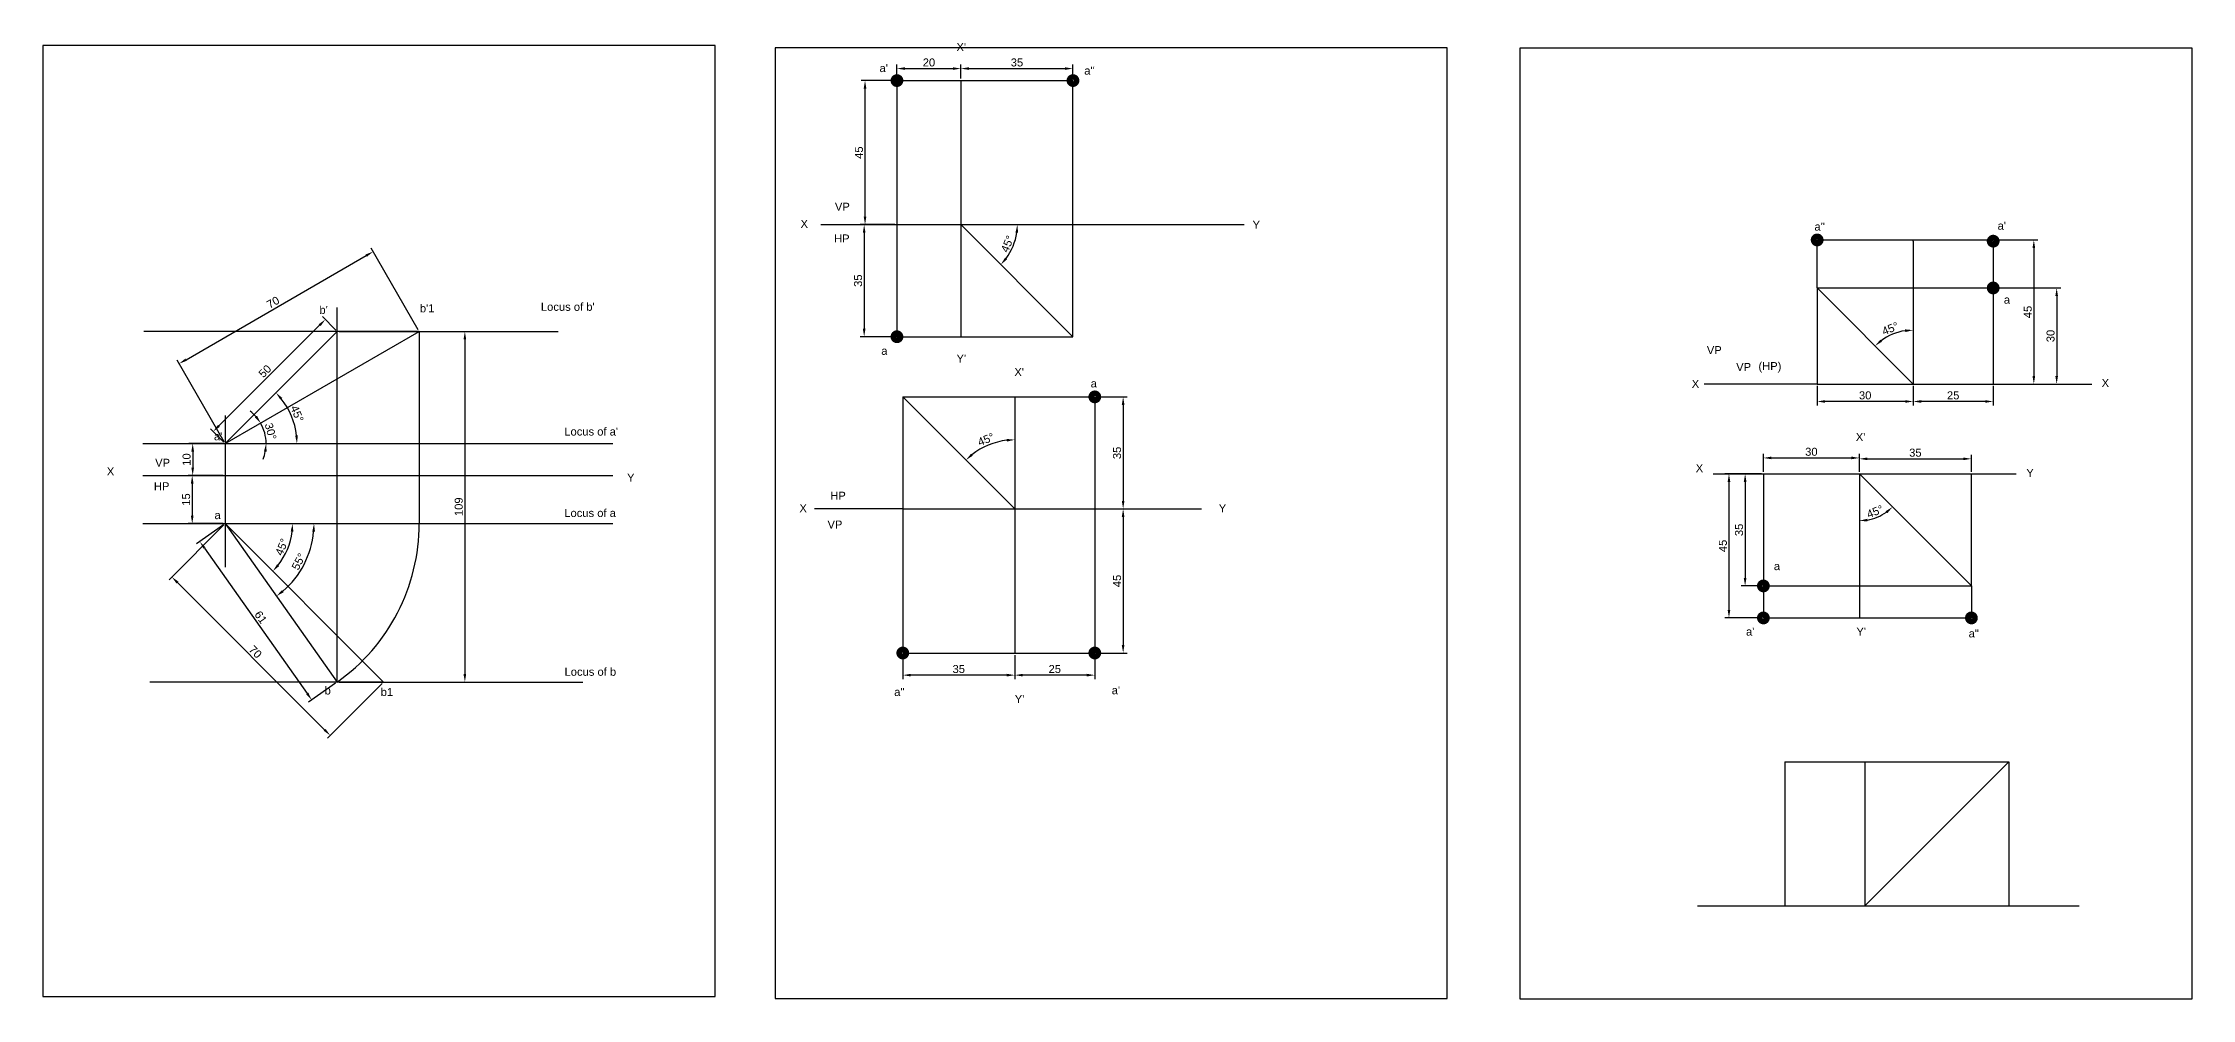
# Model space of a CAD drawing. Header units: millimetres. Extents: x 0 to 2671, y -1 to 896.
# Drawn here: x 0 to 672, y -1 to 298 of the extents above; entities that cross this region are included whole.
import ezdxf

# ---------------------------------------------------------------- set-up
doc = ezdxf.new("R2010")
doc.units = ezdxf.units.MM
doc.styles.get("Standard").update_dxf_attribs({"font": 'arial.ttf'})
doc.dimstyles.new('ISO-25', dxfattribs={"dimtxt": 2.5, "dimasz": 2.5, "dimexe": 1.25, "dimexo": 0.625, "dimtad": 1, "dimdec": 0, "dimtxsty": 'Standard', "dimcen": 2.5, "dimadec": 0, "dimazin": 0, "dimtfac": 1, "dimtdec": 0, "dimtmove": 0, "dimatfit": 3, "dimfxl": 1, "dimarcsym": 0})

# ---------------------------------------------------------------- blocks, each defined once
blk = doc.blocks.new('*D17')
at = {"color": 0, "lineweight": -2, "transparency": 16777216}
for p, q in [((56.31, 172.72), (45.53, 172.72)), ((46.78, 170.22), (46.78, 165.22)), ((56.31, 162.72), (45.53, 162.72))]:
    blk.add_line(p, q, dxfattribs=at)
at = {"color": 0, "transparency": 16777216}
for points in [[(46.37, 170.22), (47.2, 170.22), (46.78, 172.72)], [(46.37, 165.22), (47.2, 165.22), (46.78, 162.72)]]:
    blk.add_solid(points, dxfattribs=at)
at = {"layer": 'Defpoints', "color": 0, "transparency": 16777216}
for p in [(56.94, 172.72), (46.78, 162.72), (56.94, 162.72)]:
    blk.add_point(p, dxfattribs=at)
at = {"color": 0, "transparency": 16777216, "insert": (44.88, 167.72), "char_height": 2.5, "attachment_point": 5, "rotation": 90}
blk.add_mtext('10', dxfattribs=at)
blk = doc.blocks.new('*D18')
at = {"color": 0, "lineweight": -2, "transparency": 16777216}
for p, q in [((56.31, 162.72), (45.38, 162.72)), ((46.63, 160.22), (46.63, 150.22)), ((56.31, 147.72), (45.38, 147.72))]:
    blk.add_line(p, q, dxfattribs=at)
at = {"color": 0, "transparency": 16777216}
for points in [[(46.21, 160.22), (47.05, 160.22), (46.63, 162.72)], [(46.21, 150.22), (47.05, 150.22), (46.63, 147.72)]]:
    blk.add_solid(points, dxfattribs=at)
at = {"layer": 'Defpoints', "color": 0, "transparency": 16777216}
for p in [(56.94, 162.72), (46.63, 147.72), (56.94, 147.72)]:
    blk.add_point(p, dxfattribs=at)
at = {"color": 0, "transparency": 16777216, "insert": (44.73, 155.22), "char_height": 2.5, "attachment_point": 5, "rotation": 90}
blk.add_mtext('15', dxfattribs=at)
blk = doc.blocks.new('*D19')
at = {"color": 0, "lineweight": -2, "transparency": 16777216}
for p, q in [((92.59, 207.72), (133.08, 207.72)), ((131.83, 205.22), (131.83, 100.72)), ((92.59, 98.22), (133.08, 98.22))]:
    blk.add_line(p, q, dxfattribs=at)
at = {"color": 0, "transparency": 16777216}
for points in [[(131.41, 205.22), (132.24, 205.22), (131.83, 207.72)], [(131.41, 100.72), (132.24, 100.72), (131.83, 98.22)]]:
    blk.add_solid(points, dxfattribs=at)
at = {"layer": 'Defpoints', "color": 0, "transparency": 16777216}
for p in [(91.96, 207.72), (91.96, 98.22), (131.83, 98.22)]:
    blk.add_point(p, dxfattribs=at)
at = {"color": 0, "transparency": 16777216, "insert": (129.92, 152.97), "char_height": 2.5, "attachment_point": 5, "rotation": 90}
blk.add_mtext('109', dxfattribs=at)
blk = doc.blocks.new('*D25')
at = {"color": 0, "lineweight": -2, "transparency": 16777216}
for start, end in [(41.2237, 52.44741), (0, 30), (337.55259, 348.7763)]:
    blk.add_arc((56.94, 172.72), 12.78, start, end, dxfattribs=at)
at = {"color": 0, "transparency": 16777216}
for points in [[(66.89, 181.39), (66.21, 180.9), (68.01, 179.11)], [(69.06, 170.27), (69.89, 170.19), (69.72, 172.72)]]:
    blk.add_solid(points, dxfattribs=at)
at = {"layer": 'Defpoints', "color": 0, "transparency": 16777216}
for p in [(117.56, 207.72), (69.52, 174.94), (31.18, 172.72), (56.94, 172.72), (178.09, 172.72)]:
    blk.add_point(p, dxfattribs=at)
at = {"color": 0, "transparency": 16777216, "insert": (71.12, 176.52), "char_height": 2.5, "attachment_point": 5, "rotation": 285}
blk.add_mtext('30°', dxfattribs=at)
blk = doc.blocks.new('*D26')
at = {"color": 0, "lineweight": -2, "transparency": 16777216}
blk.add_arc((56.94, 147.72), 21.04, 321.81226, 353.18774, dxfattribs=at)
at = {"color": 0, "transparency": 16777216}
for points in [[(77.41, 145.25), (78.24, 145.2), (77.97, 147.72)], [(73.78, 134.44), (73.16, 134.99), (71.81, 132.84)]]:
    blk.add_solid(points, dxfattribs=at)
at = {"layer": 'Defpoints', "color": 0, "transparency": 16777216}
for p in [(31.18, 147.72), (56.94, 147.72), (178.09, 147.72), (75.16, 137.2), (106.43, 98.22)]:
    blk.add_point(p, dxfattribs=at)
at = {"color": 0, "transparency": 16777216, "insert": (74.62, 140.4), "char_height": 2.5, "attachment_point": 5, "rotation": 67.5}
blk.add_mtext('45°', dxfattribs=at)
blk = doc.blocks.new('*D27')
at = {"color": 0, "lineweight": -2, "transparency": 16777216}
for p, q in [((44.7, 198.91), (100.99, 231.41)), ((117.24, 208.26), (102.53, 233.74)), ((56.62, 173.26), (41.91, 198.74))]:
    blk.add_line(p, q, dxfattribs=at)
at = {"color": 0, "transparency": 16777216}
for points in [[(100.79, 231.77), (101.2, 231.05), (103.16, 232.66)], [(44.49, 199.27), (44.91, 198.55), (42.54, 197.66)]]:
    blk.add_solid(points, dxfattribs=at)
at = {"layer": 'Defpoints', "color": 0, "transparency": 16777216}
for p in [(103.16, 232.66), (117.56, 207.72), (56.94, 172.72)]:
    blk.add_point(p, dxfattribs=at)
at = {"color": 0, "transparency": 16777216, "insert": (71.9, 216.81), "char_height": 2.5, "attachment_point": 5, "rotation": 30}
blk.add_mtext('70', dxfattribs=at)
blk = doc.blocks.new('*D20')
at = {"color": 0, "lineweight": -2, "transparency": 16777216}
blk.add_arc((56.94, 172.72), 22.42, 6.39128, 38.5855, dxfattribs=at)
at = {"color": 0, "transparency": 16777216}
for points in [[(74.15, 186.43), (74.77, 186.98), (72.8, 188.57)], [(79.64, 175.24), (78.8, 175.19), (79.36, 172.72)]]:
    blk.add_solid(points, dxfattribs=at)
at = {"layer": 'Defpoints', "color": 0, "transparency": 16777216}
for p in [(91.96, 207.72), (78.6, 178.52), (31.18, 172.72), (56.94, 172.72), (178.09, 172.72)]:
    blk.add_point(p, dxfattribs=at)
at = {"color": 0, "transparency": 16777216, "insert": (79.41, 182.02), "char_height": 2.5, "attachment_point": 5, "rotation": 292.48839}
blk.add_mtext('45°', dxfattribs=at)
blk = doc.blocks.new('*D21')
at = {"color": 0, "lineweight": -2, "transparency": 16777216}
blk.add_arc((56.94, 147.72), 27.75, 310.42815, 354.83624, dxfattribs=at)
at = {"color": 0, "transparency": 16777216}
for points in [[(84.16, 145.24), (84.99, 145.2), (84.68, 147.72)], [(75.19, 126.27), (74.67, 126.93), (72.96, 125.06)]]:
    blk.add_solid(points, dxfattribs=at)
at = {"layer": 'Defpoints', "color": 0, "transparency": 16777216}
for p in [(31.18, 147.72), (56.94, 147.72), (178.09, 147.72), (79.24, 131.22), (91.94, 98.22)]:
    blk.add_point(p, dxfattribs=at)
at = {"color": 0, "transparency": 16777216, "insert": (79.89, 135.84), "char_height": 2.5, "attachment_point": 5, "rotation": 62.63219}
blk.add_mtext('55°', dxfattribs=at)
blk = doc.blocks.new('*D22')
at = {"color": 0, "lineweight": -2, "transparency": 16777216}
for p, q in [((56.43, 147.36), (47.98, 141.39)), ((50.45, 140.07), (82.56, 94.65)), ((91.43, 97.86), (82.98, 91.89))]:
    blk.add_line(p, q, dxfattribs=at)
at = {"color": 0, "transparency": 16777216}
for points in [[(50.79, 140.31), (50.11, 139.83), (49, 142.11)], [(82.9, 94.9), (82.22, 94.41), (84, 92.61)]]:
    blk.add_solid(points, dxfattribs=at)
at = {"layer": 'Defpoints', "color": 0, "transparency": 16777216}
for p in [(56.94, 147.72), (91.94, 98.22), (84, 92.61)]:
    blk.add_point(p, dxfattribs=at)
at = {"color": 0, "transparency": 16777216, "insert": (68.05, 118.46), "char_height": 2.5, "attachment_point": 5, "rotation": 305.26439}
blk.add_mtext('61', dxfattribs=at)
blk = doc.blocks.new('*D23')
at = {"color": 0, "lineweight": -2, "transparency": 16777216}
for p, q in [((54.96, 178.23), (86.45, 209.7)), ((91.52, 208.16), (87.34, 212.35)), ((56.49, 173.16), (52.31, 177.35))]:
    blk.add_line(p, q, dxfattribs=at)
at = {"color": 0, "transparency": 16777216}
for points in [[(86.16, 209.99), (86.75, 209.4), (88.22, 211.46)], [(54.67, 178.53), (55.26, 177.94), (53.19, 176.46)]]:
    blk.add_solid(points, dxfattribs=at)
at = {"layer": 'Defpoints', "color": 0, "transparency": 16777216}
for p in [(88.22, 211.46), (91.96, 207.72), (56.94, 172.72)]:
    blk.add_point(p, dxfattribs=at)
at = {"color": 0, "transparency": 16777216, "insert": (69.36, 195.31), "char_height": 2.5, "attachment_point": 5, "rotation": 44.97679}
blk.add_mtext('50', dxfattribs=at)
blk = doc.blocks.new('*D24')
at = {"color": 0, "lineweight": -2, "transparency": 16777216}
for p, q in [((56.49, 147.28), (39.38, 130.16)), ((42.03, 129.28), (87.99, 83.32)), ((105.99, 97.78), (88.88, 80.67))]:
    blk.add_line(p, q, dxfattribs=at)
at = {"color": 0, "transparency": 16777216}
for points in [[(42.33, 129.58), (41.74, 128.99), (40.26, 131.05)], [(88.29, 83.61), (87.7, 83.02), (89.76, 81.55)]]:
    blk.add_solid(points, dxfattribs=at)
at = {"layer": 'Defpoints', "color": 0, "transparency": 16777216}
for p in [(56.94, 147.72), (106.43, 98.22), (89.76, 81.55)]:
    blk.add_point(p, dxfattribs=at)
at = {"color": 0, "transparency": 16777216, "insert": (66.36, 107.64), "char_height": 2.5, "attachment_point": 5, "rotation": 315}
blk.add_mtext('70', dxfattribs=at)
blk = doc.blocks.new('*D28')
at = {"color": 0, "lineweight": -2, "transparency": 16777216}
for p, q in [((266.22, 286.08), (255.62, 286.08)), ((256.87, 243.58), (256.87, 283.58)), ((266.22, 241.08), (255.62, 241.08))]:
    blk.add_line(p, q, dxfattribs=at)
at = {"color": 0, "transparency": 16777216}
for points in [[(256.45, 283.58), (257.28, 283.58), (256.87, 286.08)], [(256.45, 243.58), (257.28, 243.58), (256.87, 241.08)]]:
    blk.add_solid(points, dxfattribs=at)
at = {"layer": 'Defpoints', "color": 0, "transparency": 16777216}
for p in [(256.87, 286.08), (266.84, 286.08), (266.84, 241.08)]:
    blk.add_point(p, dxfattribs=at)
at = {"color": 0, "transparency": 16777216, "insert": (254.97, 263.58), "char_height": 2.5, "attachment_point": 5, "rotation": 90}
blk.add_mtext('45', dxfattribs=at)
blk = doc.blocks.new('*D29')
at = {"color": 0, "lineweight": -2, "transparency": 16777216}
for p, q in [((266.22, 241.08), (255.35, 241.08)), ((256.6, 238.58), (256.6, 208.58)), ((266.22, 206.08), (255.35, 206.08))]:
    blk.add_line(p, q, dxfattribs=at)
at = {"color": 0, "transparency": 16777216}
for points in [[(256.18, 238.58), (257.02, 238.58), (256.6, 241.08)], [(256.18, 208.58), (257.02, 208.58), (256.6, 206.08)]]:
    blk.add_solid(points, dxfattribs=at)
at = {"layer": 'Defpoints', "color": 0, "transparency": 16777216}
for p in [(266.84, 241.08), (256.6, 206.08), (266.84, 206.08)]:
    blk.add_point(p, dxfattribs=at)
at = {"color": 0, "transparency": 16777216, "insert": (254.7, 223.58), "char_height": 2.5, "attachment_point": 5, "rotation": 90}
blk.add_mtext('35', dxfattribs=at)
blk = doc.blocks.new('*D30')
at = {"color": 0, "lineweight": -2, "transparency": 16777216}
for p, q in [((266.84, 286.71), (266.84, 291.08)), ((269.34, 289.83), (284.34, 289.83)), ((286.84, 286.71), (286.84, 291.08))]:
    blk.add_line(p, q, dxfattribs=at)
at = {"color": 0, "transparency": 16777216}
for points in [[(269.34, 290.25), (269.34, 289.42), (266.84, 289.83)], [(284.34, 290.25), (284.34, 289.42), (286.84, 289.83)]]:
    blk.add_solid(points, dxfattribs=at)
at = {"layer": 'Defpoints', "color": 0, "transparency": 16777216}
for p in [(286.84, 289.83), (266.84, 286.08), (286.84, 286.08)]:
    blk.add_point(p, dxfattribs=at)
at = {"color": 0, "transparency": 16777216, "insert": (276.84, 291.73), "char_height": 2.5, "attachment_point": 5}
blk.add_mtext('20', dxfattribs=at)
blk = doc.blocks.new('*D31')
at = {"color": 0, "lineweight": -2, "transparency": 16777216}
for p, q in [((286.84, 286.71), (286.84, 291.08)), ((289.34, 289.83), (319.34, 289.83)), ((321.84, 286.71), (321.84, 291.08))]:
    blk.add_line(p, q, dxfattribs=at)
at = {"color": 0, "transparency": 16777216}
for points in [[(289.34, 290.25), (289.34, 289.42), (286.84, 289.83)], [(319.34, 290.25), (319.34, 289.42), (321.84, 289.83)]]:
    blk.add_solid(points, dxfattribs=at)
at = {"layer": 'Defpoints', "color": 0, "transparency": 16777216}
for p in [(321.84, 289.83), (286.84, 286.08), (321.84, 286.08)]:
    blk.add_point(p, dxfattribs=at)
at = {"color": 0, "transparency": 16777216, "insert": (304.34, 291.73), "char_height": 2.5, "attachment_point": 5}
blk.add_mtext('35', dxfattribs=at)
blk = doc.blocks.new('*D32')
at = {"color": 0, "lineweight": -2, "transparency": 16777216}
blk.add_arc((286.84, 241.08), 17.62, 323.13549, 351.86451, dxfattribs=at)
at = {"color": 0, "transparency": 16777216}
for points in [[(303.87, 238.62), (304.7, 238.56), (304.46, 241.08)], [(301.25, 230.24), (300.62, 230.78), (299.3, 228.62)]]:
    blk.add_solid(points, dxfattribs=at)
at = {"layer": 'Defpoints', "color": 0, "transparency": 16777216}
for p in [(243.01, 241.08), (286.84, 241.08), (375.36, 241.08), (302.1, 232.27), (321.84, 206.08)]:
    blk.add_point(p, dxfattribs=at)
at = {"color": 0, "transparency": 16777216, "insert": (301.37, 235.06), "char_height": 2.5, "attachment_point": 5, "rotation": 67.5}
blk.add_mtext('45°', dxfattribs=at)
blk = doc.blocks.new('*D33')
at = {"color": 0, "lineweight": -2, "transparency": 16777216}
blk.add_arc((303.66, 152.29), 21.6, 96.63475, 128.36525, dxfattribs=at)
at = {"color": 0, "transparency": 16777216}
for points in [[(290.53, 168.91), (289.98, 169.53), (288.39, 167.56)], [(301.14, 174.16), (301.19, 173.33), (303.66, 173.89)]]:
    blk.add_solid(points, dxfattribs=at)
at = {"layer": 'Defpoints', "color": 0, "transparency": 16777216}
for p in [(268.66, 187.29), (303.66, 187.29), (298.07, 173.15), (303.66, 152.29), (303.66, 107.29)]:
    blk.add_point(p, dxfattribs=at)
at = {"color": 0, "transparency": 16777216, "insert": (294.67, 173.99), "char_height": 2.5, "attachment_point": 5, "rotation": 22.5}
blk.add_mtext('45°', dxfattribs=at)
blk = doc.blocks.new('*D34')
at = {"color": 0, "lineweight": -2, "transparency": 16777216}
for p, q in [((329.29, 187.29), (338.77, 187.29)), ((337.52, 184.79), (337.52, 154.79)), ((329.29, 152.29), (338.77, 152.29))]:
    blk.add_line(p, q, dxfattribs=at)
at = {"color": 0, "transparency": 16777216}
for points in [[(337.1, 184.79), (337.93, 184.79), (337.52, 187.29)], [(337.1, 154.79), (337.93, 154.79), (337.52, 152.29)]]:
    blk.add_solid(points, dxfattribs=at)
at = {"layer": 'Defpoints', "color": 0, "transparency": 16777216}
for p in [(328.66, 187.29), (328.66, 152.29), (337.52, 152.29)]:
    blk.add_point(p, dxfattribs=at)
at = {"color": 0, "transparency": 16777216, "insert": (335.61, 169.79), "char_height": 2.5, "attachment_point": 5, "rotation": 90}
blk.add_mtext('35', dxfattribs=at)
blk = doc.blocks.new('*D35')
at = {"color": 0, "lineweight": -2, "transparency": 16777216}
for p, q in [((329.29, 152.29), (338.77, 152.29)), ((337.52, 149.79), (337.52, 109.79)), ((329.29, 107.29), (338.77, 107.29))]:
    blk.add_line(p, q, dxfattribs=at)
at = {"color": 0, "transparency": 16777216}
for points in [[(337.1, 149.79), (337.93, 149.79), (337.52, 152.29)], [(337.1, 109.79), (337.93, 109.79), (337.52, 107.29)]]:
    blk.add_solid(points, dxfattribs=at)
at = {"layer": 'Defpoints', "color": 0, "transparency": 16777216}
for p in [(328.66, 152.29), (328.66, 107.29), (337.52, 107.29)]:
    blk.add_point(p, dxfattribs=at)
at = {"color": 0, "transparency": 16777216, "insert": (335.62, 129.79), "char_height": 2.5, "attachment_point": 5, "rotation": 90}
blk.add_mtext('45', dxfattribs=at)
blk = doc.blocks.new('*D36')
at = {"color": 0, "lineweight": -2, "transparency": 16777216}
for p, q in [((303.66, 106.66), (303.66, 99.12)), ((328.66, 106.66), (328.66, 99.12)), ((326.16, 100.37), (306.16, 100.37))]:
    blk.add_line(p, q, dxfattribs=at)
at = {"color": 0, "transparency": 16777216}
for points in [[(306.16, 100.79), (306.16, 99.96), (303.66, 100.37)], [(326.16, 100.79), (326.16, 99.96), (328.66, 100.37)]]:
    blk.add_solid(points, dxfattribs=at)
at = {"layer": 'Defpoints', "color": 0, "transparency": 16777216}
for p in [(303.66, 107.29), (328.66, 107.29), (303.66, 100.37)]:
    blk.add_point(p, dxfattribs=at)
at = {"color": 0, "transparency": 16777216, "insert": (316.16, 102.28), "char_height": 2.5, "attachment_point": 5}
blk.add_mtext('25', dxfattribs=at)
blk = doc.blocks.new('*D37')
at = {"color": 0, "lineweight": -2, "transparency": 16777216}
for p, q in [((268.66, 106.66), (268.66, 99.12)), ((303.66, 106.66), (303.66, 99.12)), ((301.16, 100.37), (271.16, 100.37))]:
    blk.add_line(p, q, dxfattribs=at)
at = {"color": 0, "transparency": 16777216}
for points in [[(271.16, 100.79), (271.16, 99.96), (268.66, 100.37)], [(301.16, 100.79), (301.16, 99.96), (303.66, 100.37)]]:
    blk.add_solid(points, dxfattribs=at)
at = {"layer": 'Defpoints', "color": 0, "transparency": 16777216}
for p in [(268.66, 107.29), (303.66, 107.29), (268.66, 100.37)]:
    blk.add_point(p, dxfattribs=at)
at = {"color": 0, "transparency": 16777216, "insert": (286.16, 102.28), "char_height": 2.5, "attachment_point": 5}
blk.add_mtext('35', dxfattribs=at)
blk = doc.blocks.new('*D38')
at = {"color": 0, "lineweight": -2, "transparency": 16777216}
for p, q in [((610.01, 236.31), (623.34, 236.31)), ((622.09, 233.81), (622.09, 193.81)), ((610.01, 191.31), (623.34, 191.31))]:
    blk.add_line(p, q, dxfattribs=at)
at = {"color": 0, "transparency": 16777216}
for points in [[(621.67, 233.81), (622.5, 233.81), (622.09, 236.31)], [(621.67, 193.81), (622.5, 193.81), (622.09, 191.31)]]:
    blk.add_solid(points, dxfattribs=at)
at = {"layer": 'Defpoints', "color": 0, "transparency": 16777216}
for p in [(609.38, 236.31), (609.38, 191.31), (622.09, 191.31)]:
    blk.add_point(p, dxfattribs=at)
at = {"color": 0, "transparency": 16777216, "insert": (620.19, 213.81), "char_height": 2.5, "attachment_point": 5, "rotation": 90}
blk.add_mtext('45', dxfattribs=at)
blk = doc.blocks.new('*D39')
at = {"color": 0, "lineweight": -2, "transparency": 16777216}
for p, q in [((610.01, 221.31), (630.47, 221.31)), ((629.22, 218.81), (629.22, 193.81)), ((610.01, 191.31), (630.47, 191.31))]:
    blk.add_line(p, q, dxfattribs=at)
at = {"color": 0, "transparency": 16777216}
for points in [[(628.81, 218.81), (629.64, 218.81), (629.22, 221.31)], [(628.81, 193.81), (629.64, 193.81), (629.22, 191.31)]]:
    blk.add_solid(points, dxfattribs=at)
at = {"layer": 'Defpoints', "color": 0, "transparency": 16777216}
for p in [(609.38, 221.31), (609.38, 191.31), (629.22, 191.31)]:
    blk.add_point(p, dxfattribs=at)
at = {"color": 0, "transparency": 16777216, "insert": (627.32, 206.31), "char_height": 2.5, "attachment_point": 5, "rotation": 90}
blk.add_mtext('30', dxfattribs=at)
blk = doc.blocks.new('*D40')
at = {"color": 0, "lineweight": -2, "transparency": 16777216}
for p, q in [((584.38, 190.69), (584.38, 184.6)), ((609.38, 190.69), (609.38, 184.6)), ((606.88, 185.85), (586.88, 185.85))]:
    blk.add_line(p, q, dxfattribs=at)
at = {"color": 0, "transparency": 16777216}
for points in [[(586.88, 186.27), (586.88, 185.43), (584.38, 185.85)], [(606.88, 186.27), (606.88, 185.43), (609.38, 185.85)]]:
    blk.add_solid(points, dxfattribs=at)
at = {"layer": 'Defpoints', "color": 0, "transparency": 16777216}
for p in [(584.38, 191.31), (609.38, 191.31), (584.38, 185.85)]:
    blk.add_point(p, dxfattribs=at)
at = {"color": 0, "transparency": 16777216, "insert": (596.88, 187.75), "char_height": 2.5, "attachment_point": 5}
blk.add_mtext('25', dxfattribs=at)
blk = doc.blocks.new('*D41')
at = {"color": 0, "lineweight": -2, "transparency": 16777216}
for p, q in [((554.38, 190.69), (554.38, 184.6)), ((584.38, 190.69), (584.38, 184.6)), ((581.88, 185.85), (556.88, 185.85))]:
    blk.add_line(p, q, dxfattribs=at)
at = {"color": 0, "transparency": 16777216}
for points in [[(556.88, 186.27), (556.88, 185.43), (554.38, 185.85)], [(581.88, 186.27), (581.88, 185.43), (584.38, 185.85)]]:
    blk.add_solid(points, dxfattribs=at)
at = {"layer": 'Defpoints', "color": 0, "transparency": 16777216}
for p in [(554.38, 191.31), (584.38, 191.31), (554.38, 185.85)]:
    blk.add_point(p, dxfattribs=at)
at = {"color": 0, "transparency": 16777216, "insert": (569.38, 187.75), "char_height": 2.5, "attachment_point": 5}
blk.add_mtext('30', dxfattribs=at)
blk = doc.blocks.new('*D42')
at = {"color": 0, "lineweight": -2, "transparency": 16777216}
blk.add_arc((584.38, 191.31), 16.83, 98.5182, 126.4818, dxfattribs=at)
at = {"color": 0, "transparency": 16777216}
for points in [[(581.86, 208.37), (581.92, 207.54), (584.38, 208.14)], [(574.65, 204.53), (574.11, 205.16), (572.48, 203.21)]]:
    blk.add_solid(points, dxfattribs=at)
at = {"layer": 'Defpoints', "color": 0, "transparency": 16777216}
for p in [(584.38, 235.92), (554.38, 221.31), (580.03, 207.57), (584.38, 191.31), (584.38, 191.31)]:
    blk.add_point(p, dxfattribs=at)
at = {"color": 0, "transparency": 16777216, "insert": (577.22, 208.61), "char_height": 2.5, "attachment_point": 5, "rotation": 22.5}
blk.add_mtext('45°', dxfattribs=at)
blk = doc.blocks.new('*D43')
at = {"color": 0, "lineweight": -2, "transparency": 16777216}
for p, q in [((536.95, 163.24), (530.62, 163.24)), ((531.87, 160.74), (531.87, 130.74)), ((536.95, 128.24), (530.62, 128.24))]:
    blk.add_line(p, q, dxfattribs=at)
at = {"color": 0, "transparency": 16777216}
for points in [[(531.45, 160.74), (532.29, 160.74), (531.87, 163.24)], [(531.45, 130.74), (532.29, 130.74), (531.87, 128.24)]]:
    blk.add_solid(points, dxfattribs=at)
at = {"layer": 'Defpoints', "color": 0, "transparency": 16777216}
for p in [(537.57, 163.24), (531.87, 128.24), (537.57, 128.24)]:
    blk.add_point(p, dxfattribs=at)
at = {"color": 0, "transparency": 16777216, "insert": (529.97, 145.74), "char_height": 2.5, "attachment_point": 5, "rotation": 90}
blk.add_mtext('35', dxfattribs=at)
blk = doc.blocks.new('*D44')
at = {"color": 0, "lineweight": -2, "transparency": 16777216}
for p, q in [((536.95, 163.24), (525.57, 163.24)), ((526.82, 160.74), (526.82, 120.74)), ((536.95, 118.24), (525.57, 118.24))]:
    blk.add_line(p, q, dxfattribs=at)
at = {"color": 0, "transparency": 16777216}
for points in [[(526.41, 160.74), (527.24, 160.74), (526.82, 163.24)], [(526.41, 120.74), (527.24, 120.74), (526.82, 118.24)]]:
    blk.add_solid(points, dxfattribs=at)
at = {"layer": 'Defpoints', "color": 0, "transparency": 16777216}
for p in [(537.57, 163.24), (526.82, 118.24), (537.57, 118.24)]:
    blk.add_point(p, dxfattribs=at)
at = {"color": 0, "transparency": 16777216, "insert": (524.93, 140.74), "char_height": 2.5, "attachment_point": 5, "rotation": 90}
blk.add_mtext('45', dxfattribs=at)
blk = doc.blocks.new('*D45')
at = {"color": 0, "lineweight": -2, "transparency": 16777216}
for p, q in [((537.57, 163.86), (537.57, 169.47)), ((540.07, 168.22), (565.07, 168.22)), ((567.57, 163.86), (567.57, 169.47))]:
    blk.add_line(p, q, dxfattribs=at)
at = {"color": 0, "transparency": 16777216}
for points in [[(540.07, 168.64), (540.07, 167.81), (537.57, 168.22)], [(565.07, 168.64), (565.07, 167.81), (567.57, 168.22)]]:
    blk.add_solid(points, dxfattribs=at)
at = {"layer": 'Defpoints', "color": 0, "transparency": 16777216}
for p in [(567.57, 168.22), (537.57, 163.24), (567.57, 163.24)]:
    blk.add_point(p, dxfattribs=at)
at = {"color": 0, "transparency": 16777216, "insert": (552.57, 170.13), "char_height": 2.5, "attachment_point": 5}
blk.add_mtext('30', dxfattribs=at)
blk = doc.blocks.new('*D46')
at = {"color": 0, "lineweight": -2, "transparency": 16777216}
for p, q in [((567.57, 163.86), (567.57, 169.19)), ((570.07, 167.94), (600.07, 167.94)), ((602.57, 163.86), (602.57, 169.19))]:
    blk.add_line(p, q, dxfattribs=at)
at = {"color": 0, "transparency": 16777216}
for points in [[(570.07, 168.36), (570.07, 167.53), (567.57, 167.94)], [(600.07, 168.36), (600.07, 167.53), (602.57, 167.94)]]:
    blk.add_solid(points, dxfattribs=at)
at = {"layer": 'Defpoints', "color": 0, "transparency": 16777216}
for p in [(602.57, 167.94), (567.57, 163.24), (602.57, 163.24)]:
    blk.add_point(p, dxfattribs=at)
at = {"color": 0, "transparency": 16777216, "insert": (585.07, 169.85), "char_height": 2.5, "attachment_point": 5}
blk.add_mtext('35', dxfattribs=at)
blk = doc.blocks.new('*D47')
at = {"color": 0, "lineweight": -2, "transparency": 16777216}
blk.add_arc((567.57, 163.24), 14.65, 279.78885, 305.21115, dxfattribs=at)
at = {"color": 0, "transparency": 16777216}
for points in [[(570.1, 148.38), (570.03, 149.21), (567.57, 148.59)], [(575.75, 151.58), (576.29, 150.95), (577.93, 152.88)]]:
    blk.add_solid(points, dxfattribs=at)
at = {"layer": 'Defpoints', "color": 0, "transparency": 16777216}
for p in [(567.57, 163.24), (567.57, 163.24), (571.36, 149.08), (602.57, 128.24), (567.57, 118.24)]:
    blk.add_point(p, dxfattribs=at)
at = {"color": 0, "transparency": 16777216, "insert": (572.45, 151.45), "char_height": 2.5, "attachment_point": 5, "rotation": 22.5}
blk.add_mtext('45°', dxfattribs=at)

msp = doc.modelspace()

# ---------------------------------------------------------------- linework, layer by layer
for p, q in [((266.84, 287.91), (266.84, 206.08)), ((266.84, 286.08), (321.84, 286.08)), ((286.84, 286.08), (286.84, 206.08)), ((321.84, 206.08), (321.84, 286.08)), ((243.01, 241.08), (375.36, 241.08)), ((286.84, 241.08), (321.84, 206.08)), ((554.38, 236.31), (609.38, 236.31)), ((554.38, 221.31), (554.38, 236.31)), ((584.38, 235.92), (584.38, 236.31)), ((584.38, 235.92), (584.38, 191.31)), ((609.38, 235.92), (609.38, 236.31)), ((609.38, 235.92), (609.38, 191.31)), ((91.96, 98.22), (91.96, 215.23)), ((554.38, 221.31), (609.38, 221.31)), ((584.38, 191.31), (554.38, 221.31)), ((554.38, 221.31), (554.38, 191.31)), ((117.56, 207.72), (31.5, 207.72)), ((56.94, 172.72), (117.56, 207.72)), ((117.56, 207.72), (160.99, 207.72)), ((117.56, 207.72), (117.56, 147.72)), ((266.84, 206.08), (321.84, 206.08)), ((554.38, 191.31), (519.08, 191.31)), ((554.38, 191.31), (609.38, 191.31)), ((609.38, 191.31), (640.22, 191.31)), ((56.94, 181.43), (56.94, 134.08)), ((268.66, 187.29), (328.66, 187.29)), ((303.66, 152.29), (268.66, 187.29)), ((268.66, 187.29), (268.66, 107.29)), ((303.66, 187.29), (303.66, 107.29)), ((328.66, 187.29), (328.66, 107.29)), ((31.18, 172.72), (178.09, 172.72)), ((31.18, 162.72), (178.09, 162.72)), ((521.93, 163.24), (602.57, 163.24)), ((537.57, 163.24), (537.57, 118.24)), ((567.57, 163.24), (567.57, 118.24)), ((567.57, 163.24), (602.57, 128.24)), ((602.57, 128.24), (602.57, 163.24)), ((602.57, 163.24), (616.58, 163.24)), ((268.66, 152.29), (241.03, 152.29)), ((268.66, 152.29), (362.02, 152.29)), ((31.18, 147.72), (178.09, 147.72)), ((56.94, 147.72), (106.43, 98.22)), ((537.57, 128.24), (602.57, 128.24)), ((602.57, 128.24), (602.57, 118.24)), ((537.57, 118.24), (602.57, 118.24)), ((268.66, 107.29), (328.66, 107.29)), ((106.43, 98.22), (33.34, 98.22)), ((106.43, 98.22), (168.71, 98.22)), ((544.31, 73.33), (614.31, 73.33)), ((544.31, 73.33), (544.31, 28.33)), ((569.31, 73.33), (569.31, 28.33)), ((569.31, 28.33), (614.31, 73.33)), ((614.31, 73.33), (614.31, 28.33)), ((517.03, 28.33), (636.22, 28.33))]:
    msp.add_line(p, q)
at = {"lineweight": 30}
for p, q in [((56.94, 172.72), (91.96, 207.72)), ((56.94, 147.72), (91.94, 98.22))]:
    msp.add_line(p, q, dxfattribs=at)
for points in [[(0, 0), (210, 0), (210, 297), (0, 297)], [(228.75, -0.65), (438.75, -0.65), (438.75, 296.35), (228.75, 296.35)], [(461.51, -0.78), (671.51, -0.78), (671.51, 296.22), (461.51, 296.22)]]:
    msp.add_lwpolyline(points, close=True)
at = {"const_width": 1.75}
for points in [[(265.72, 286.08, 1), (267.97, 286.08, 1)], [(320.72, 286.08, 1), (322.97, 286.08, 1)], [(553.26, 236.31, 1), (555.51, 236.31, 1)], [(608.26, 235.92, 1), (610.51, 235.92, 1)], [(608.26, 221.31, 1), (610.51, 221.31, 1)], [(265.72, 206.08, 1), (267.97, 206.08, 1)], [(327.54, 187.29, 1), (329.79, 187.29, 1)], [(536.45, 128.24, 1), (538.7, 128.24, 1)], [(536.45, 118.24, 1), (538.7, 118.24, 1)], [(601.45, 118.24, 1), (603.7, 118.24, 1)], [(267.54, 107.29, 1), (269.79, 107.29, 1)], [(327.54, 107.29, 1), (329.79, 107.29, 1)]]:
    msp.add_lwpolyline(points, format="xyb", close=True, dxfattribs=at)
msp.add_arc((56.94, 147.72), 60.62, 305.26439, 0)

# ---------------------------------------------------------------- texts
at = {"char_height": 2.5, "attachment_point": 1}
for s, width, insert in [("X'", 10.9544, (285.44, 297.82)), ("a'", 10.9544, (261.41, 291.24)), ("a''", 10.9544, (325.37, 290.44)), ('X', 10.9544, (236.72, 242.57)), ('VP', 10.9544, (247.46, 247.94)), ('Y', 10.9544, (377.96, 242.3)), ("a'", 7.7794, (610.77, 242)), ('HP', 10.9544, (247.19, 238.01)), ("a''", 7.7794, (553.53, 241.72)), ("b'", 6.9661, (86.38, 215.69)), ("b'1", 6.9661, (117.77, 216.21)), ("Locus of b'", 30.8189, (155.59, 216.67)), ('a', 7.7794, (612.71, 218.91)), ('a', 10.9544, (261.94, 202.93)), ('VP', 7.7794, (519.91, 203.15)), ("Y'", 10.9544, (285.46, 200.52)), ("X'", 10.6905, (303.53, 196.31)), ('VP', 7.7794, (529.08, 197.88)), ('(HP)', 7.7794, (536.03, 198.15)), ('a', 10.6905, (327.37, 192.75)), ('X', 7.7794, (515.19, 192.6)), ('X', 7.7794, (643.27, 192.88)), ("a'", 6.9661, (53.43, 176.22)), ("Locus of a'", 30.8189, (162.9, 177.71)), ("X'", 5.8903, (566.45, 176.01)), ('VP', 6.9661, (35.05, 167.97)), ('X', 6.9661, (19.95, 165.27)), ('Y', 6.9661, (182.5, 163.33)), ('X', 5.8903, (516.44, 166.26)), ('Y', 5.8903, (619.74, 164.81)), ('HP', 6.9661, (34.66, 160.63)), ('HP', 10.6905, (246.01, 157.67)), ('a', 6.9661, (53.6, 151.61)), ('Locus of a', 30.8189, (162.9, 152.27)), ('X', 10.6905, (236.37, 153.76)), ('VP', 10.6905, (245.14, 148.67)), ('Y', 10.6905, (367.4, 153.76)), ('a', 5.8903, (540.85, 135.67)), ("a'", 5.8903, (532.15, 115.22)), ("Y'", 5.8903, (566.65, 115.22)), ('a"', 5.8903, (601.71, 114.66)), ('Locus of b', 30.8189, (162.98, 102.68)), ('b', 6.9661, (87.99, 96.83)), ('b1', 6.9661, (105.53, 96.35)), ("a''", 10.6905, (265.97, 96.37)), ("Y'", 10.6905, (303.66, 94.16)), ("a'", 10.6905, (333.95, 96.92))]:
    msp.add_mtext_dynamic_manual_height_columns(s, width=width, gutter_width=12.5, heights=[0], dxfattribs=dict(at, insert=insert))

# ---------------------------------------------------------------- dimensions: what is measured, and where the dimension line sits
for base, p1, p2, picture, middle in [((286.84, 289.83), (266.84, 286.08), (286.84, 286.08), '*D30', (276.84, 291.73)), ((554.38, 185.85), (584.38, 191.31), (554.38, 191.31), '*D41', (569.38, 187.75)), ((584.38, 185.85), (609.38, 191.31), (584.38, 191.31), '*D40', (596.88, 187.75)), ((567.57, 168.22), (537.57, 163.24), (567.57, 163.24), '*D45', (552.57, 170.13)), ((602.57, 167.94), (567.57, 163.24), (602.57, 163.24), '*D46', (585.07, 169.85)), ((268.66, 100.37), (303.66, 107.29), (268.66, 107.29), '*D37', (286.16, 102.28)), ((303.66, 100.37), (328.66, 107.29), (303.66, 107.29), '*D36', (316.16, 102.28))]:
    dim = msp.add_linear_dim(base=base, p1=p1, p2=p2, dimstyle='ISO-25')
    dim.commit()
    dim.dimension.update_dxf_attribs({"geometry": picture, "text_midpoint": middle})
for p1, p2, distance, picture, middle in [((286.84, 286.08), (321.84, 286.08), 3.75, '*D31', (304.34, 291.73)), ((56.94, 172.72), (117.56, 207.72), 28.8, '*D27', (71.9, 216.81)), ((56.94, 172.72), (91.96, 207.72), 5.29, '*D23', (69.36, 195.31)), ((56.94, 147.72), (106.43, 98.22), -23.58, '*D24', (66.36, 107.64)), ((56.94, 147.72), (91.94, 98.22), -9.72, '*D22', (68.05, 118.46))]:
    dim = msp.add_aligned_dim(p1=p1, p2=p2, distance=distance, dimstyle='ISO-25')
    dim.commit()
    dim.dimension.update_dxf_attribs({"geometry": picture, "text_midpoint": middle})
for base, p1, p2, picture, middle in [((256.87, 286.08), (266.84, 241.08), (266.84, 286.08), '*D28', (254.97, 263.58)), ((256.6, 206.08), (266.84, 241.08), (266.84, 206.08), '*D29', (254.7, 223.58)), ((622.09, 191.31), (609.38, 236.31), (609.38, 191.31), '*D38', (620.19, 213.81)), ((629.22, 191.31), (609.38, 221.31), (609.38, 191.31), '*D39', (627.32, 206.31)), ((131.8263, 98.2234), (91.9638, 207.7209), (91.9638, 98.2234), '*D19', (129.9249, 152.9721)), ((337.52, 152.29), (328.66, 187.29), (328.66, 152.29), '*D34', (335.61, 169.79)), ((46.78, 162.72), (56.94, 172.72), (56.94, 162.72), '*D17', (44.88, 167.72)), ((46.63, 147.72), (56.94, 162.72), (56.94, 147.72), '*D18', (44.73, 155.22)), ((526.82, 118.24), (537.57, 163.24), (537.57, 118.24), '*D44', (524.93, 140.74)), ((531.87, 128.24), (537.57, 163.24), (537.57, 128.24), '*D43', (529.97, 145.74)), ((337.52, 107.29), (328.66, 152.29), (328.66, 107.29), '*D35', (335.62, 129.79))]:
    dim = msp.add_linear_dim(base=base, p1=p1, p2=p2, angle=90, dimstyle='ISO-25')
    dim.commit()
    dim.dimension.update_dxf_attribs({"geometry": picture, "text_midpoint": middle})
for base, line1, line2, picture, middle in [((302.1, 232.27), ((286.84, 241.08), (321.84, 206.08)), ((243.01, 241.08), (375.36, 241.08)), '*D32', (301.37, 235.06)), ((580.03, 207.57), ((584.38, 235.92), (584.38, 191.31)), ((584.38, 191.31), (554.38, 221.31)), '*D42', (577.22, 208.61)), ((69.52, 174.94), ((56.94, 172.72), (117.56, 207.72)), ((31.18, 172.72), (178.09, 172.72)), '*D25', (71.12, 176.52)), ((78.6, 178.52), ((31.18, 172.72), (178.09, 172.72)), ((56.94, 172.72), (91.96, 207.72)), '*D20', (79.41, 182.02)), ((298.07, 173.15), ((303.66, 187.29), (303.66, 107.29)), ((303.66, 152.29), (268.66, 187.29)), '*D33', (294.67, 173.99)), ((571.36, 149.08), ((567.57, 163.24), (567.57, 118.24)), ((567.57, 163.24), (602.57, 128.24)), '*D47', (572.45, 151.45)), ((75.16, 137.2), ((31.18, 147.72), (178.09, 147.72)), ((56.94, 147.72), (106.43, 98.22)), '*D26', (74.62, 140.4)), ((79.24, 131.22), ((56.94, 147.72), (91.94, 98.22)), ((31.18, 147.72), (178.09, 147.72)), '*D21', (79.89, 135.84))]:
    dim = msp.add_angular_dim_2l(base=base, line1=line1, line2=line2, dimstyle='ISO-25')
    dim.commit()
    dim.dimension.update_dxf_attribs({"geometry": picture, "text_midpoint": middle})

doc.saveas('drawing.dxf')
